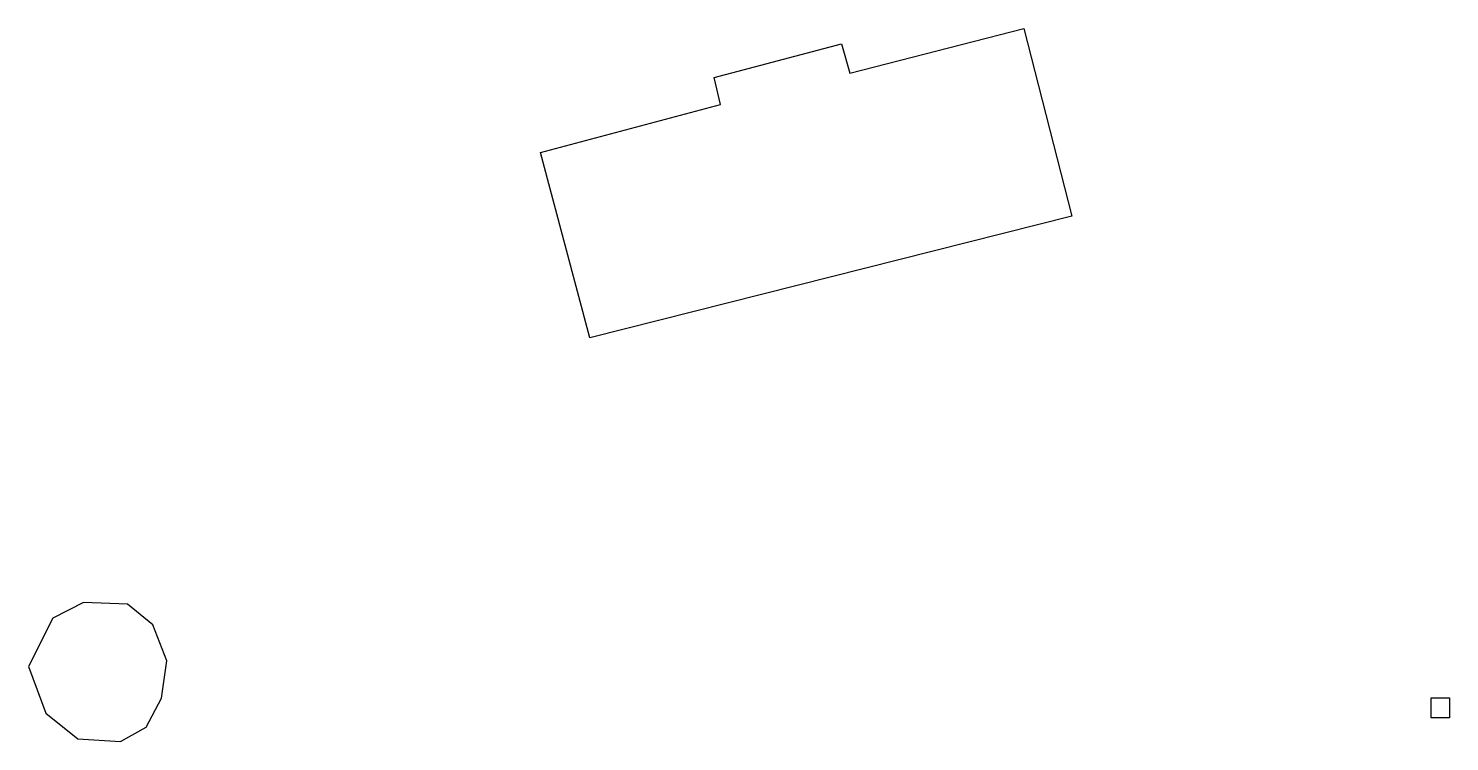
# Model space of a CAD drawing. Extents: x 70 to 290, y 131 to 241.
import ezdxf

# ---------------------------------------------------------------- set-up
doc = ezdxf.new("R2010")
doc.units = 0
doc.layers.add('Layer_1', color=7, linetype='CONTINUOUS')

msp = doc.modelspace()

# ---------------------------------------------------------------- linework, layer by layer
at = {"layer": 'Layer_1', "color": 7}
for points in [[(157.044283, 193.476713), (149.403613, 222.217206), (177.284309, 229.62561), (176.292087, 233.825886), (196.020196, 239.051409), (197.359693, 234.487311), (224.28119, 241.432692), (231.755987, 212.328596), (157.044286, 193.476713), (157.044283, 193.476713)], [(89.342383, 149.000396), (85.393493, 152.203407), (78.580508, 152.50101), (73.850994, 150.053616), (70.047592, 142.579101), (72.726513, 135.336113), (77.720613, 131.367293), (84.302106, 130.937294), (88.27089, 133.186286), (90.652106, 137.651182), (91.479017, 143.438996), (89.342383, 149.000396), (89.342383, 149.000396)], [(287.431508, 137.726714), (290.275772, 137.726714), (290.275772, 134.617787), (287.431508, 134.617787), (287.431508, 137.726714), (287.431508, 137.726714)]]:
    msp.add_lwpolyline(points, dxfattribs=at)

doc.saveas('drawing.dxf')
